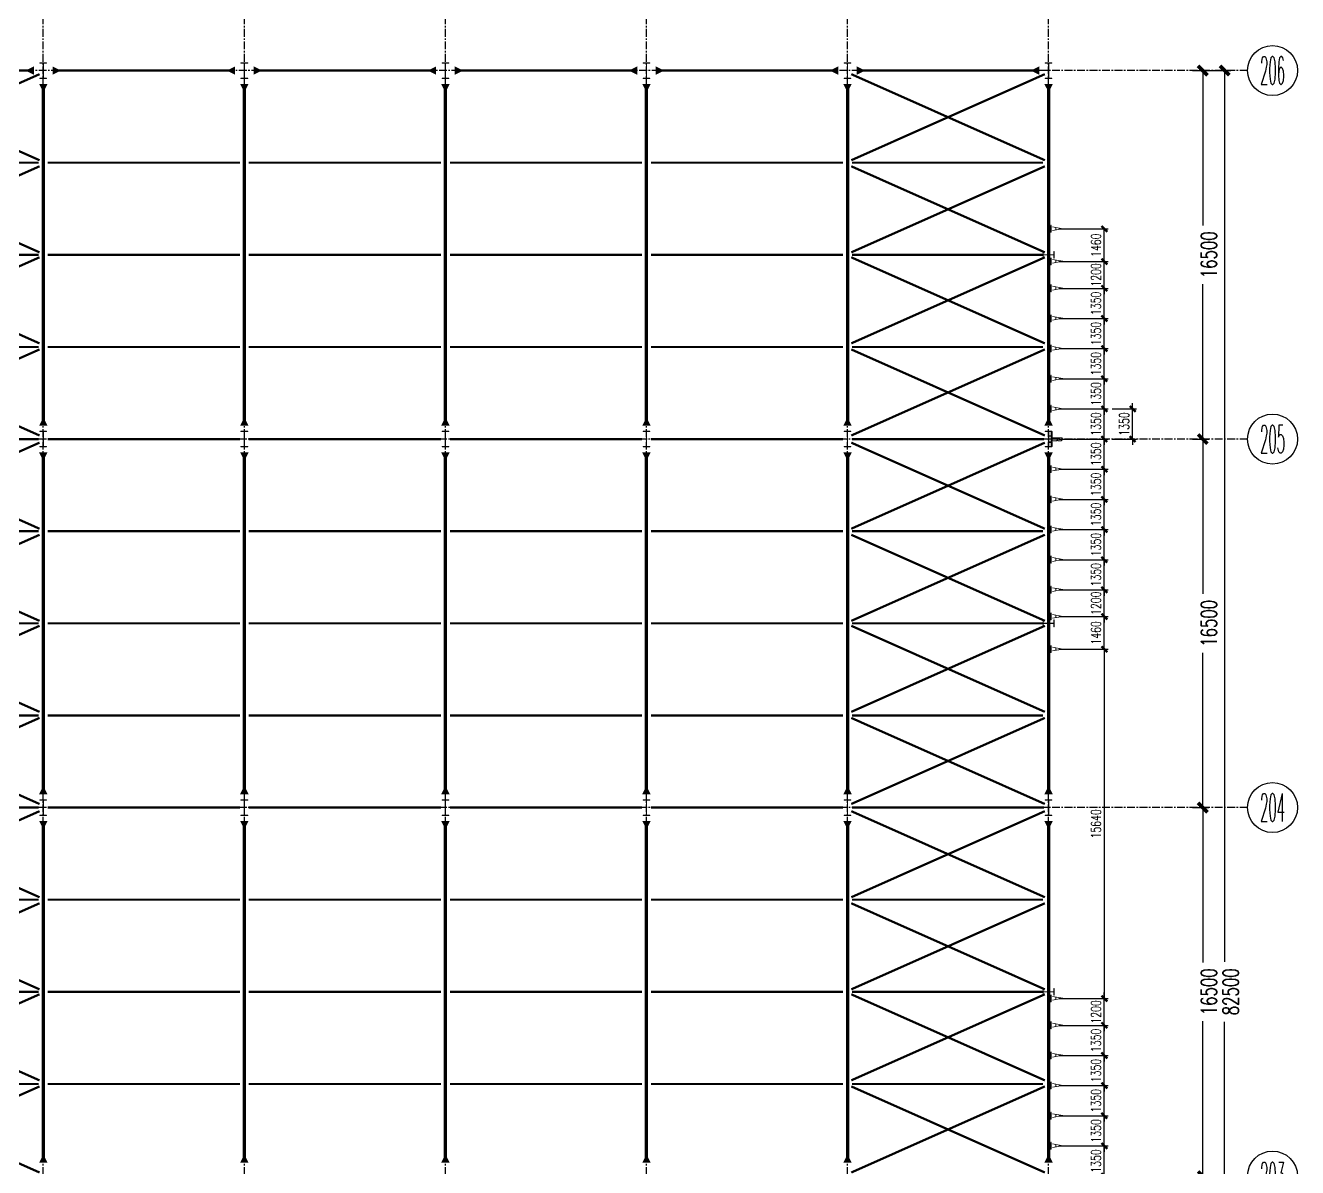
# Model space of a CAD drawing. Extents: x 782294 to 1727252, y -631030 to 17645.
# Drawn here: x 1634210 to 1691153, y -364504 to -313364 of the extents above; entities that cross this region are included whole.
import ezdxf
from ezdxf.enums import TextEntityAlignment as Align

# ---------------------------------------------------------------- set-up
doc = ezdxf.new("R2010")
doc.units = 0
doc.linetypes.add('__DASH', pattern=[0.35, 0.25, -0.1])
doc.linetypes.add('CENTER', pattern=[2, 1.25, -0.25, 0.25, -0.25])
doc.layers.get('Defpoints').update_dxf_attribs({"color": 210})
for name, color, linetype in [('!ZN1-标注-173', 173, 'Continuous'), ('!ZN3-铝板幕墙-3', 3, 'Continuous'), ('!ZN5-钢材投影-40', 40, 'Continuous'), ('!ZN5-钢材断面-2', 2, 'Continuous'), ('30预埋件', 30, 'Continuous'), ('3符号', 3, 'Continuous'), ('DIM', 173, 'Continuous'), ('DOTE', 1, 'CENTER'), ('结构轮廓线', 1, 'Continuous')]:
    doc.layers.add(name, color=color, linetype=linetype)
for name, color, linetype, lineweight in [('S-bea', 40, 'Continuous', 0), ('S-col', 2, 'Continuous', 0), ('柱间支撑', 6, 'CENTER', 0), ('梁', 4, 'Continuous', 18), ('细线', 11, 'Continuous', 9)]:
    doc.layers.add(name, color=color, linetype=linetype, lineweight=lineweight)
doc.styles.add('_TCH_AXIS', font='COMPLEX', dxfattribs={"bigfont": 'GBCBIG'})
doc.styles.add('DHTEXT-1', font='romans.shx', dxfattribs={"width": 0.7, "bigfont": 'chinese.shx'})
doc.dimstyles.new('ZN175', dxfattribs={"dimscale": 175, "dimtxt": 2.5, "dimasz": 1.5, "dimexe": 1, "dimexo": 2, "dimgap": 0.9, "dimtad": 1, "dimdec": 0, "dimdsep": 46, "dimtxsty": 'DHTEXT-1', "dimblk": 'ARCHTICK', "dimcen": 2.5, "dimclrd": 173, "dimclre": 173, "dimclrt": 7, "dimazin": 2, "dimtfac": 1, "dimtdec": 0, "dimtix": 1, "dimtmove": 2, "dimatfit": 3, "dimfxl": 0, "dimtolj": 1, "dimtzin": 0, "dimarcsym": 0})
doc.dimstyles.new('ZN280', dxfattribs={"dimscale": 280, "dimtxt": 2.5, "dimasz": 1.5, "dimexe": 1, "dimexo": 2, "dimgap": 0.9, "dimtad": 1, "dimdec": 0, "dimdsep": 46, "dimtxsty": 'DHTEXT-1', "dimblk": 'ARCHTICK', "dimcen": 2.5, "dimclrd": 173, "dimclre": 173, "dimclrt": 7, "dimazin": 2, "dimtfac": 1, "dimtdec": 0, "dimtix": 1, "dimtmove": 2, "dimatfit": 3, "dimfxl": 0, "dimarcsym": 0})

# ---------------------------------------------------------------- blocks, each defined once
blk = doc.blocks.new('_ArchTick')
at = {"color": 0, "linetype": 'ByBlock', "const_width": 0.4}
blk.add_lwpolyline([(-0.5, -0.5), (0.5, 0.5)], dxfattribs=at)
blk = doc.blocks.new('*D1422')
at = {"layer": 'Defpoints', "color": 0, "ltscale": 2800, "transparency": 16777216}
for p in [(162184, 82500), (162184, 66000), (163200, 66000)]:
    blk.add_point(p, dxfattribs=at)
at = {"layer": 'DIM', "color": 173, "linetype": 'ByBlock', "lineweight": -2, "ltscale": 2800, "transparency": 16777216}
for p, q in [((162744, 82500), (163480, 82500)), ((163200, 82500), (163200, 75564)), ((163200, 66000), (163200, 72936)), ((162744, 66000), (163480, 66000))]:
    blk.add_line(p, q, dxfattribs=at)
at = {"layer": 'DIM', "color": 173, "lineweight": -2, "ltscale": 2800, "transparency": 16777216, "xscale": 420, "yscale": 420, "zscale": 420}
for p, rotation in [((163200, 82500), 90), ((163200, 66000), 270)]:
    blk.add_blockref('_ArchTick', p, dxfattribs=dict(at, rotation=rotation))
at = {"layer": 'DIM', "color": 7, "ltscale": 2800, "transparency": 16777216, "insert": (163475, 74250), "char_height": 700, "attachment_point": 5, "rotation": 90, "style": 'DHTEXT-1'}
blk.add_mtext('16500', dxfattribs=at)
blk = doc.blocks.new('*D1423')
at = {"layer": 'Defpoints', "color": 0, "ltscale": 2800, "transparency": 16777216}
for p in [(162184, 66000), (162184, 49500), (163200, 49500)]:
    blk.add_point(p, dxfattribs=at)
at = {"layer": 'DIM', "color": 173, "linetype": 'ByBlock', "lineweight": -2, "ltscale": 2800, "transparency": 16777216}
for p, q in [((162744, 66000), (163480, 66000)), ((163200, 66000), (163200, 59064)), ((163200, 49500), (163200, 56436)), ((162744, 49500), (163480, 49500))]:
    blk.add_line(p, q, dxfattribs=at)
at = {"layer": 'DIM', "color": 173, "lineweight": -2, "ltscale": 2800, "transparency": 16777216, "xscale": 420, "yscale": 420, "zscale": 420}
for p, rotation in [((163200, 66000), 90), ((163200, 49500), 270)]:
    blk.add_blockref('_ArchTick', p, dxfattribs=dict(at, rotation=rotation))
at = {"layer": 'DIM', "color": 7, "ltscale": 2800, "transparency": 16777216, "insert": (163475, 57750), "char_height": 700, "attachment_point": 5, "rotation": 90, "style": 'DHTEXT-1'}
blk.add_mtext('16500', dxfattribs=at)
blk = doc.blocks.new('*D1424')
at = {"layer": 'Defpoints', "color": 0, "ltscale": 2800, "transparency": 16777216}
for p in [(162184, 49500), (162184, 33000), (163200, 33000)]:
    blk.add_point(p, dxfattribs=at)
at = {"layer": 'DIM', "color": 173, "linetype": 'ByBlock', "lineweight": -2, "ltscale": 2800, "transparency": 16777216}
for p, q in [((162744, 49500), (163480, 49500)), ((163200, 49500), (163200, 42564)), ((163200, 33000), (163200, 39936)), ((162744, 33000), (163480, 33000))]:
    blk.add_line(p, q, dxfattribs=at)
at = {"layer": 'DIM', "color": 173, "lineweight": -2, "ltscale": 2800, "transparency": 16777216, "xscale": 420, "yscale": 420, "zscale": 420}
for p, rotation in [((163200, 49500), 90), ((163200, 33000), 270)]:
    blk.add_blockref('_ArchTick', p, dxfattribs=dict(at, rotation=rotation))
at = {"layer": 'DIM', "color": 7, "ltscale": 2800, "transparency": 16777216, "insert": (163475, 41250), "char_height": 700, "attachment_point": 5, "rotation": 90, "style": 'DHTEXT-1'}
blk.add_mtext('16500', dxfattribs=at)
blk = doc.blocks.new('*D1471')
at = {"layer": 'Defpoints', "color": 0, "ltscale": 2800, "transparency": 16777216}
for p in [(162284, 82500), (162284, 0), (164180, 0)]:
    blk.add_point(p, dxfattribs=at)
at = {"layer": 'DIM', "color": 173, "linetype": 'ByBlock', "lineweight": -2, "ltscale": 2800, "transparency": 16777216}
for p, q in [((162844, 82500), (164460, 82500)), ((164180, 82500), (164180, 42599)), ((164180, 0), (164180, 39901)), ((162844, 0), (164460, 0))]:
    blk.add_line(p, q, dxfattribs=at)
at = {"layer": 'DIM', "color": 173, "lineweight": -2, "ltscale": 2800, "transparency": 16777216, "xscale": 420, "yscale": 420, "zscale": 420}
for p, rotation in [((164180, 82500), 90), ((164180, 0), 270)]:
    blk.add_blockref('_ArchTick', p, dxfattribs=dict(at, rotation=rotation))
at = {"layer": 'DIM', "color": 7, "ltscale": 2800, "transparency": 16777216, "insert": (164455, 41250), "char_height": 700, "attachment_point": 5, "rotation": 90, "style": 'DHTEXT-1'}
blk.add_mtext('82500', dxfattribs=at)
blk = doc.blocks.new('卓越-轴号')
blk.add_circle((0, 0), 4)
at = {"color": 0, "style": '_TCH_AXIS', "width": 1.041667, "flags": 8}
blk.add_attdef('A', text='', height=4.48, dxfattribs=at).set_placement((-2, -2.24), (2, -2.24), align=Align.FIT)
blk = doc.blocks.new('*D1588')
at = {"layer": 'Defpoints', "color": 0, "ltscale": 1750, "transparency": 16777216}
for p in [(1680124, -358136), (1682504, -358136), (1680124, -359486)]:
    blk.add_point(p, dxfattribs=at)
at = {"layer": 'DIM', "color": 173, "linetype": 'ByBlock', "lineweight": -2, "ltscale": 1750, "transparency": 16777216}
for p, q in [((1680474, -358136), (1682679, -358136)), ((1682504, -358136), (1682504, -357873)), ((1682504, -359486), (1682504, -358136)), ((1680474, -359486), (1682679, -359486)), ((1682504, -359486), (1682504, -359748))]:
    blk.add_line(p, q, dxfattribs=at)
at = {"layer": 'DIM', "color": 173, "lineweight": -2, "ltscale": 1750, "transparency": 16777216, "xscale": 262.5, "yscale": 262.5, "zscale": 262.5}
for p, rotation in [((1682504, -358136), 270), ((1682504, -359486), 90)]:
    blk.add_blockref('_ArchTick', p, dxfattribs=dict(at, rotation=rotation))
at = {"layer": 'DIM', "color": 7, "ltscale": 1750, "transparency": 16777216, "insert": (1682128, -358811), "char_height": 437.5, "attachment_point": 5, "rotation": 90, "style": 'DHTEXT-1'}
blk.add_mtext('\\A1;1350', dxfattribs=at)
blk = doc.blocks.new('*D1589')
at = {"layer": 'Defpoints', "color": 0, "ltscale": 1750, "transparency": 16777216}
for p in [(1680124, -359486), (1682504, -359486), (1680124, -360836)]:
    blk.add_point(p, dxfattribs=at)
at = {"layer": 'DIM', "color": 173, "linetype": 'ByBlock', "lineweight": -2, "ltscale": 1750, "transparency": 16777216}
for p, q in [((1682504, -359486), (1682504, -359223)), ((1680474, -359486), (1682679, -359486)), ((1682504, -360836), (1682504, -359486)), ((1680474, -360836), (1682679, -360836)), ((1682504, -360836), (1682504, -361098))]:
    blk.add_line(p, q, dxfattribs=at)
at = {"layer": 'DIM', "color": 173, "lineweight": -2, "ltscale": 1750, "transparency": 16777216, "xscale": 262.5, "yscale": 262.5, "zscale": 262.5}
for p, rotation in [((1682504, -359486), 270), ((1682504, -360836), 90)]:
    blk.add_blockref('_ArchTick', p, dxfattribs=dict(at, rotation=rotation))
at = {"layer": 'DIM', "color": 7, "ltscale": 1750, "transparency": 16777216, "insert": (1682128, -360161), "char_height": 437.5, "attachment_point": 5, "rotation": 90, "style": 'DHTEXT-1'}
blk.add_mtext('\\A1;1350', dxfattribs=at)
blk = doc.blocks.new('*D1590')
at = {"layer": 'Defpoints', "color": 0, "ltscale": 1750, "transparency": 16777216}
for p in [(1680124, -360836), (1682504, -360836), (1680124, -362186)]:
    blk.add_point(p, dxfattribs=at)
at = {"layer": 'DIM', "color": 173, "linetype": 'ByBlock', "lineweight": -2, "ltscale": 1750, "transparency": 16777216}
for p, q in [((1680474, -360836), (1682679, -360836)), ((1682504, -360836), (1682504, -360573)), ((1682504, -362186), (1682504, -360836)), ((1680474, -362186), (1682679, -362186)), ((1682504, -362186), (1682504, -362448))]:
    blk.add_line(p, q, dxfattribs=at)
at = {"layer": 'DIM', "color": 173, "lineweight": -2, "ltscale": 1750, "transparency": 16777216, "xscale": 262.5, "yscale": 262.5, "zscale": 262.5}
for p, rotation in [((1682504, -360836), 270), ((1682504, -362186), 90)]:
    blk.add_blockref('_ArchTick', p, dxfattribs=dict(at, rotation=rotation))
at = {"layer": 'DIM', "color": 7, "ltscale": 1750, "transparency": 16777216, "insert": (1682128, -361511), "char_height": 437.5, "attachment_point": 5, "rotation": 90, "style": 'DHTEXT-1'}
blk.add_mtext('\\A1;1350', dxfattribs=at)
blk = doc.blocks.new('*D1591')
at = {"layer": 'Defpoints', "color": 0, "ltscale": 1750, "transparency": 16777216}
for p in [(1680124, -362186), (1682504, -362186), (1680124, -363536)]:
    blk.add_point(p, dxfattribs=at)
at = {"layer": 'DIM', "color": 173, "linetype": 'ByBlock', "lineweight": -2, "ltscale": 1750, "transparency": 16777216}
for p, q in [((1682504, -362186), (1682504, -361923)), ((1680474, -362186), (1682679, -362186)), ((1682504, -363536), (1682504, -362186)), ((1680474, -363536), (1682679, -363536)), ((1682504, -363536), (1682504, -363798))]:
    blk.add_line(p, q, dxfattribs=at)
at = {"layer": 'DIM', "color": 173, "lineweight": -2, "ltscale": 1750, "transparency": 16777216, "xscale": 262.5, "yscale": 262.5, "zscale": 262.5}
for p, rotation in [((1682504, -362186), 270), ((1682504, -363536), 90)]:
    blk.add_blockref('_ArchTick', p, dxfattribs=dict(at, rotation=rotation))
at = {"layer": 'DIM', "color": 7, "ltscale": 1750, "transparency": 16777216, "insert": (1682128, -362861), "char_height": 437.5, "attachment_point": 5, "rotation": 90, "style": 'DHTEXT-1'}
blk.add_mtext('\\A1;1350', dxfattribs=at)
blk = doc.blocks.new('*D1592')
at = {"layer": 'Defpoints', "color": 0, "ltscale": 1750, "transparency": 16777216}
for p in [(1680124, -363536), (1682504, -363536), (1680124, -364886)]:
    blk.add_point(p, dxfattribs=at)
at = {"layer": 'DIM', "color": 173, "linetype": 'ByBlock', "lineweight": -2, "ltscale": 1750, "transparency": 16777216}
for p, q in [((1682504, -363536), (1682504, -363273)), ((1680474, -363536), (1682679, -363536)), ((1682504, -364886), (1682504, -363536)), ((1680474, -364886), (1682679, -364886)), ((1682504, -364886), (1682504, -365148))]:
    blk.add_line(p, q, dxfattribs=at)
at = {"layer": 'DIM', "color": 173, "lineweight": -2, "ltscale": 1750, "transparency": 16777216, "xscale": 262.5, "yscale": 262.5, "zscale": 262.5}
for p, rotation in [((1682504, -363536), 270), ((1682504, -364886), 90)]:
    blk.add_blockref('_ArchTick', p, dxfattribs=dict(at, rotation=rotation))
at = {"layer": 'DIM', "color": 7, "ltscale": 1750, "transparency": 16777216, "insert": (1682128, -364211), "char_height": 437.5, "attachment_point": 5, "rotation": 90, "style": 'DHTEXT-1'}
blk.add_mtext('\\A1;1350', dxfattribs=at)
blk = doc.blocks.new('*D1608')
at = {"layer": 'Defpoints', "color": 0, "ltscale": 1750, "transparency": 16777216}
for p in [(1680124, -356936), (1682504, -356936), (1680124, -358136)]:
    blk.add_point(p, dxfattribs=at)
at = {"layer": 'DIM', "color": 173, "linetype": 'ByBlock', "lineweight": -2, "ltscale": 1750, "transparency": 16777216}
for p, q in [((1680474, -356936), (1682679, -356936)), ((1682504, -356936), (1682504, -356673)), ((1682504, -358136), (1682504, -356936)), ((1680474, -358136), (1682679, -358136)), ((1682504, -358136), (1682504, -358398))]:
    blk.add_line(p, q, dxfattribs=at)
at = {"layer": 'DIM', "color": 173, "lineweight": -2, "ltscale": 1750, "transparency": 16777216, "xscale": 262.5, "yscale": 262.5, "zscale": 262.5}
for p, rotation in [((1682504, -356936), 270), ((1682504, -358136), 90)]:
    blk.add_blockref('_ArchTick', p, dxfattribs=dict(at, rotation=rotation))
at = {"layer": 'DIM', "color": 7, "ltscale": 1750, "transparency": 16777216, "insert": (1682128, -357536), "char_height": 437.5, "attachment_point": 5, "rotation": 90, "style": 'DHTEXT-1'}
blk.add_mtext('\\A1;1200', dxfattribs=at)
blk = doc.blocks.new('*D1609')
at = {"layer": 'Defpoints', "color": 0, "ltscale": 1750, "transparency": 16777216}
for p in [(1680124, -322476), (1682504, -322476), (1680124, -323936)]:
    blk.add_point(p, dxfattribs=at)
at = {"layer": 'DIM', "color": 173, "linetype": 'ByBlock', "lineweight": -2, "ltscale": 1750, "transparency": 16777216}
for p, q in [((1680474, -322476), (1682679, -322476)), ((1682504, -323936), (1682504, -322476)), ((1680474, -323936), (1682679, -323936))]:
    blk.add_line(p, q, dxfattribs=at)
at = {"layer": 'DIM', "color": 173, "lineweight": -2, "ltscale": 1750, "transparency": 16777216, "xscale": 262.5, "yscale": 262.5, "zscale": 262.5}
for p, rotation in [((1682504, -322476), 90), ((1682504, -323936), 270)]:
    blk.add_blockref('_ArchTick', p, dxfattribs=dict(at, rotation=rotation))
at = {"layer": 'DIM', "color": 7, "ltscale": 1750, "transparency": 16777216, "insert": (1682128, -323206), "char_height": 437.5, "attachment_point": 5, "rotation": 90, "style": 'DHTEXT-1'}
blk.add_mtext('\\A1;1460', dxfattribs=at)
blk = doc.blocks.new('*D1610')
at = {"layer": 'Defpoints', "color": 0, "ltscale": 1750, "transparency": 16777216}
for p in [(1680124, -323936), (1682504, -323936), (1680124, -325136)]:
    blk.add_point(p, dxfattribs=at)
at = {"layer": 'DIM', "color": 173, "linetype": 'ByBlock', "lineweight": -2, "ltscale": 1750, "transparency": 16777216}
for p, q in [((1680474, -323936), (1682679, -323936)), ((1682504, -323936), (1682504, -323673)), ((1682504, -325136), (1682504, -323936)), ((1680474, -325136), (1682679, -325136)), ((1682504, -325136), (1682504, -325398))]:
    blk.add_line(p, q, dxfattribs=at)
at = {"layer": 'DIM', "color": 173, "lineweight": -2, "ltscale": 1750, "transparency": 16777216, "xscale": 262.5, "yscale": 262.5, "zscale": 262.5}
for p, rotation in [((1682504, -323936), 270), ((1682504, -325136), 90)]:
    blk.add_blockref('_ArchTick', p, dxfattribs=dict(at, rotation=rotation))
at = {"layer": 'DIM', "color": 7, "ltscale": 1750, "transparency": 16777216, "insert": (1682128, -324536), "char_height": 437.5, "attachment_point": 5, "rotation": 90, "style": 'DHTEXT-1'}
blk.add_mtext('\\A1;1200', dxfattribs=at)
blk = doc.blocks.new('*D1598')
at = {"layer": 'Defpoints', "color": 0, "ltscale": 1750, "transparency": 16777216}
for p in [(1680124, -325136), (1682504, -325136), (1680124, -326486)]:
    blk.add_point(p, dxfattribs=at)
at = {"layer": 'DIM', "color": 173, "linetype": 'ByBlock', "lineweight": -2, "ltscale": 1750, "transparency": 16777216}
for p, q in [((1680474, -325136), (1682679, -325136)), ((1682504, -325136), (1682504, -324873)), ((1682504, -326486), (1682504, -325136)), ((1680474, -326486), (1682679, -326486)), ((1682504, -326486), (1682504, -326748))]:
    blk.add_line(p, q, dxfattribs=at)
at = {"layer": 'DIM', "color": 173, "lineweight": -2, "ltscale": 1750, "transparency": 16777216, "xscale": 262.5, "yscale": 262.5, "zscale": 262.5}
for p, rotation in [((1682504, -325136), 270), ((1682504, -326486), 90)]:
    blk.add_blockref('_ArchTick', p, dxfattribs=dict(at, rotation=rotation))
at = {"layer": 'DIM', "color": 7, "ltscale": 1750, "transparency": 16777216, "insert": (1682128, -325811), "char_height": 437.5, "attachment_point": 5, "rotation": 90, "style": 'DHTEXT-1'}
blk.add_mtext('\\A1;1350', dxfattribs=at)
blk = doc.blocks.new('*D1599')
at = {"layer": 'Defpoints', "color": 0, "ltscale": 1750, "transparency": 16777216}
for p in [(1680124, -326486), (1682504, -326486), (1680124, -327836)]:
    blk.add_point(p, dxfattribs=at)
at = {"layer": 'DIM', "color": 173, "linetype": 'ByBlock', "lineweight": -2, "ltscale": 1750, "transparency": 16777216}
for p, q in [((1682504, -326486), (1682504, -326223)), ((1680474, -326486), (1682679, -326486)), ((1682504, -327836), (1682504, -326486)), ((1680474, -327836), (1682679, -327836)), ((1682504, -327836), (1682504, -328098))]:
    blk.add_line(p, q, dxfattribs=at)
at = {"layer": 'DIM', "color": 173, "lineweight": -2, "ltscale": 1750, "transparency": 16777216, "xscale": 262.5, "yscale": 262.5, "zscale": 262.5}
for p, rotation in [((1682504, -326486), 270), ((1682504, -327836), 90)]:
    blk.add_blockref('_ArchTick', p, dxfattribs=dict(at, rotation=rotation))
at = {"layer": 'DIM', "color": 7, "ltscale": 1750, "transparency": 16777216, "insert": (1682128, -327161), "char_height": 437.5, "attachment_point": 5, "rotation": 90, "style": 'DHTEXT-1'}
blk.add_mtext('\\A1;1350', dxfattribs=at)
blk = doc.blocks.new('*D1600')
at = {"layer": 'Defpoints', "color": 0, "ltscale": 1750, "transparency": 16777216}
for p in [(1680124, -327836), (1682504, -327836), (1680124, -329186)]:
    blk.add_point(p, dxfattribs=at)
at = {"layer": 'DIM', "color": 173, "linetype": 'ByBlock', "lineweight": -2, "ltscale": 1750, "transparency": 16777216}
for p, q in [((1680474, -327836), (1682679, -327836)), ((1682504, -327836), (1682504, -327573)), ((1682504, -329186), (1682504, -327836)), ((1680474, -329186), (1682679, -329186)), ((1682504, -329186), (1682504, -329448))]:
    blk.add_line(p, q, dxfattribs=at)
at = {"layer": 'DIM', "color": 173, "lineweight": -2, "ltscale": 1750, "transparency": 16777216, "xscale": 262.5, "yscale": 262.5, "zscale": 262.5}
for p, rotation in [((1682504, -327836), 270), ((1682504, -329186), 90)]:
    blk.add_blockref('_ArchTick', p, dxfattribs=dict(at, rotation=rotation))
at = {"layer": 'DIM', "color": 7, "ltscale": 1750, "transparency": 16777216, "insert": (1682128, -328511), "char_height": 437.5, "attachment_point": 5, "rotation": 90, "style": 'DHTEXT-1'}
blk.add_mtext('\\A1;1350', dxfattribs=at)
blk = doc.blocks.new('*D1601')
at = {"layer": 'Defpoints', "color": 0, "ltscale": 1750, "transparency": 16777216}
for p in [(1680124, -329186), (1682504, -329186), (1680124, -330536)]:
    blk.add_point(p, dxfattribs=at)
at = {"layer": 'DIM', "color": 173, "linetype": 'ByBlock', "lineweight": -2, "ltscale": 1750, "transparency": 16777216}
for p, q in [((1682504, -329186), (1682504, -328923)), ((1680474, -329186), (1682679, -329186)), ((1682504, -330536), (1682504, -329186)), ((1680474, -330536), (1682679, -330536)), ((1682504, -330536), (1682504, -330798))]:
    blk.add_line(p, q, dxfattribs=at)
at = {"layer": 'DIM', "color": 173, "lineweight": -2, "ltscale": 1750, "transparency": 16777216, "xscale": 262.5, "yscale": 262.5, "zscale": 262.5}
for p, rotation in [((1682504, -329186), 270), ((1682504, -330536), 90)]:
    blk.add_blockref('_ArchTick', p, dxfattribs=dict(at, rotation=rotation))
at = {"layer": 'DIM', "color": 7, "ltscale": 1750, "transparency": 16777216, "insert": (1682128, -329861), "char_height": 437.5, "attachment_point": 5, "rotation": 90, "style": 'DHTEXT-1'}
blk.add_mtext('\\A1;1350', dxfattribs=at)
blk = doc.blocks.new('*D1602')
at = {"layer": 'Defpoints', "color": 0, "ltscale": 1750, "transparency": 16777216}
for p in [(1680124, -330536), (1682504, -330536), (1680124, -331886)]:
    blk.add_point(p, dxfattribs=at)
at = {"layer": 'DIM', "color": 173, "linetype": 'ByBlock', "lineweight": -2, "ltscale": 1750, "transparency": 16777216}
for p, q in [((1680474, -330536), (1682679, -330536)), ((1682504, -330536), (1682504, -330273)), ((1682504, -331886), (1682504, -330536)), ((1680474, -331886), (1682679, -331886)), ((1682504, -331886), (1682504, -332148))]:
    blk.add_line(p, q, dxfattribs=at)
at = {"layer": 'DIM', "color": 173, "lineweight": -2, "ltscale": 1750, "transparency": 16777216, "xscale": 262.5, "yscale": 262.5, "zscale": 262.5}
for p, rotation in [((1682504, -330536), 270), ((1682504, -331886), 90)]:
    blk.add_blockref('_ArchTick', p, dxfattribs=dict(at, rotation=rotation))
at = {"layer": 'DIM', "color": 7, "ltscale": 1750, "transparency": 16777216, "insert": (1682128, -331211), "char_height": 437.5, "attachment_point": 5, "rotation": 90, "style": 'DHTEXT-1'}
blk.add_mtext('\\A1;1350', dxfattribs=at)
blk = doc.blocks.new('*D1603')
at = {"layer": 'Defpoints', "color": 0, "ltscale": 1750, "transparency": 16777216}
for p in [(1680124, -331886), (1682504, -331886), (1680124, -333236)]:
    blk.add_point(p, dxfattribs=at)
at = {"layer": 'DIM', "color": 173, "linetype": 'ByBlock', "lineweight": -2, "ltscale": 1750, "transparency": 16777216}
for p, q in [((1680474, -331886), (1682679, -331886)), ((1682504, -331886), (1682504, -331623)), ((1682504, -333236), (1682504, -331886)), ((1680474, -333236), (1682679, -333236)), ((1682504, -333236), (1682504, -333498))]:
    blk.add_line(p, q, dxfattribs=at)
at = {"layer": 'DIM', "color": 173, "lineweight": -2, "ltscale": 1750, "transparency": 16777216, "xscale": 262.5, "yscale": 262.5, "zscale": 262.5}
for p, rotation in [((1682504, -331886), 270), ((1682504, -333236), 90)]:
    blk.add_blockref('_ArchTick', p, dxfattribs=dict(at, rotation=rotation))
at = {"layer": 'DIM', "color": 7, "ltscale": 1750, "transparency": 16777216, "insert": (1682128, -332561), "char_height": 437.5, "attachment_point": 5, "rotation": 90, "style": 'DHTEXT-1'}
blk.add_mtext('\\A1;1350', dxfattribs=at)
blk = doc.blocks.new('*D1604')
at = {"layer": 'Defpoints', "color": 0, "ltscale": 1750, "transparency": 16777216}
for p in [(1680124, -333236), (1682504, -333236), (1680124, -334586)]:
    blk.add_point(p, dxfattribs=at)
at = {"layer": 'DIM', "color": 173, "linetype": 'ByBlock', "lineweight": -2, "ltscale": 1750, "transparency": 16777216}
for p, q in [((1682504, -333236), (1682504, -332973)), ((1680474, -333236), (1682679, -333236)), ((1682504, -334586), (1682504, -333236)), ((1680474, -334586), (1682679, -334586)), ((1682504, -334586), (1682504, -334848))]:
    blk.add_line(p, q, dxfattribs=at)
at = {"layer": 'DIM', "color": 173, "lineweight": -2, "ltscale": 1750, "transparency": 16777216, "xscale": 262.5, "yscale": 262.5, "zscale": 262.5}
for p, rotation in [((1682504, -333236), 270), ((1682504, -334586), 90)]:
    blk.add_blockref('_ArchTick', p, dxfattribs=dict(at, rotation=rotation))
at = {"layer": 'DIM', "color": 7, "ltscale": 1750, "transparency": 16777216, "insert": (1682128, -333911), "char_height": 437.5, "attachment_point": 5, "rotation": 90, "style": 'DHTEXT-1'}
blk.add_mtext('\\A1;1350', dxfattribs=at)
blk = doc.blocks.new('*D1605')
at = {"layer": 'Defpoints', "color": 0, "ltscale": 1750, "transparency": 16777216}
for p in [(1680124, -334586), (1682504, -334586), (1680124, -335936)]:
    blk.add_point(p, dxfattribs=at)
at = {"layer": 'DIM', "color": 173, "linetype": 'ByBlock', "lineweight": -2, "ltscale": 1750, "transparency": 16777216}
for p, q in [((1680474, -334586), (1682679, -334586)), ((1682504, -334586), (1682504, -334323)), ((1682504, -335936), (1682504, -334586)), ((1680474, -335936), (1682679, -335936)), ((1682504, -335936), (1682504, -336198))]:
    blk.add_line(p, q, dxfattribs=at)
at = {"layer": 'DIM', "color": 173, "lineweight": -2, "ltscale": 1750, "transparency": 16777216, "xscale": 262.5, "yscale": 262.5, "zscale": 262.5}
for p, rotation in [((1682504, -334586), 270), ((1682504, -335936), 90)]:
    blk.add_blockref('_ArchTick', p, dxfattribs=dict(at, rotation=rotation))
at = {"layer": 'DIM', "color": 7, "ltscale": 1750, "transparency": 16777216, "insert": (1682128, -335261), "char_height": 437.5, "attachment_point": 5, "rotation": 90, "style": 'DHTEXT-1'}
blk.add_mtext('\\A1;1350', dxfattribs=at)
blk = doc.blocks.new('*D1611')
at = {"layer": 'Defpoints', "color": 0, "ltscale": 1750, "transparency": 16777216}
for p in [(1680124, -335936), (1682504, -335936), (1680124, -337286)]:
    blk.add_point(p, dxfattribs=at)
at = {"layer": 'DIM', "color": 173, "linetype": 'ByBlock', "lineweight": -2, "ltscale": 1750, "transparency": 16777216}
for p, q in [((1680474, -335936), (1682679, -335936)), ((1682504, -335936), (1682504, -335673)), ((1682504, -337286), (1682504, -335936)), ((1680474, -337286), (1682679, -337286)), ((1682504, -337286), (1682504, -337548))]:
    blk.add_line(p, q, dxfattribs=at)
at = {"layer": 'DIM', "color": 173, "lineweight": -2, "ltscale": 1750, "transparency": 16777216, "xscale": 262.5, "yscale": 262.5, "zscale": 262.5}
for p, rotation in [((1682504, -335936), 270), ((1682504, -337286), 90)]:
    blk.add_blockref('_ArchTick', p, dxfattribs=dict(at, rotation=rotation))
at = {"layer": 'DIM', "color": 7, "ltscale": 1750, "transparency": 16777216, "insert": (1682128, -336611), "char_height": 437.5, "attachment_point": 5, "rotation": 90, "style": 'DHTEXT-1'}
blk.add_mtext('\\A1;1350', dxfattribs=at)
blk = doc.blocks.new('*D1612')
at = {"layer": 'Defpoints', "color": 0, "ltscale": 1750, "transparency": 16777216}
for p in [(1680124, -337286), (1682504, -337286), (1680124, -338636)]:
    blk.add_point(p, dxfattribs=at)
at = {"layer": 'DIM', "color": 173, "linetype": 'ByBlock', "lineweight": -2, "ltscale": 1750, "transparency": 16777216}
for p, q in [((1682504, -337286), (1682504, -337023)), ((1680474, -337286), (1682679, -337286)), ((1682504, -338636), (1682504, -337286)), ((1680474, -338636), (1682679, -338636)), ((1682504, -338636), (1682504, -338898))]:
    blk.add_line(p, q, dxfattribs=at)
at = {"layer": 'DIM', "color": 173, "lineweight": -2, "ltscale": 1750, "transparency": 16777216, "xscale": 262.5, "yscale": 262.5, "zscale": 262.5}
for p, rotation in [((1682504, -337286), 270), ((1682504, -338636), 90)]:
    blk.add_blockref('_ArchTick', p, dxfattribs=dict(at, rotation=rotation))
at = {"layer": 'DIM', "color": 7, "ltscale": 1750, "transparency": 16777216, "insert": (1682128, -337961), "char_height": 437.5, "attachment_point": 5, "rotation": 90, "style": 'DHTEXT-1'}
blk.add_mtext('\\A1;1350', dxfattribs=at)
blk = doc.blocks.new('*D1613')
at = {"layer": 'Defpoints', "color": 0, "ltscale": 1750, "transparency": 16777216}
for p in [(1680124, -338636), (1682504, -338636), (1680124, -339836)]:
    blk.add_point(p, dxfattribs=at)
at = {"layer": 'DIM', "color": 173, "linetype": 'ByBlock', "lineweight": -2, "ltscale": 1750, "transparency": 16777216}
for p, q in [((1680474, -338636), (1682679, -338636)), ((1682504, -338636), (1682504, -338373)), ((1682504, -339836), (1682504, -338636)), ((1680474, -339836), (1682679, -339836)), ((1682504, -339836), (1682504, -340098))]:
    blk.add_line(p, q, dxfattribs=at)
at = {"layer": 'DIM', "color": 173, "lineweight": -2, "ltscale": 1750, "transparency": 16777216, "xscale": 262.5, "yscale": 262.5, "zscale": 262.5}
for p, rotation in [((1682504, -338636), 270), ((1682504, -339836), 90)]:
    blk.add_blockref('_ArchTick', p, dxfattribs=dict(at, rotation=rotation))
at = {"layer": 'DIM', "color": 7, "ltscale": 1750, "transparency": 16777216, "insert": (1682128, -339236), "char_height": 437.5, "attachment_point": 5, "rotation": 90, "style": 'DHTEXT-1'}
blk.add_mtext('\\A1;1200', dxfattribs=at)
blk = doc.blocks.new('*D1614')
at = {"layer": 'Defpoints', "color": 0, "ltscale": 1750, "transparency": 16777216}
for p in [(1680124, -339836), (1682504, -339836), (1680124, -341296)]:
    blk.add_point(p, dxfattribs=at)
at = {"layer": 'DIM', "color": 173, "linetype": 'ByBlock', "lineweight": -2, "ltscale": 1750, "transparency": 16777216}
for p, q in [((1680474, -339836), (1682679, -339836)), ((1682504, -341296), (1682504, -339836)), ((1680474, -341296), (1682679, -341296))]:
    blk.add_line(p, q, dxfattribs=at)
at = {"layer": 'DIM', "color": 173, "lineweight": -2, "ltscale": 1750, "transparency": 16777216, "xscale": 262.5, "yscale": 262.5, "zscale": 262.5}
for p, rotation in [((1682504, -339836), 90), ((1682504, -341296), 270)]:
    blk.add_blockref('_ArchTick', p, dxfattribs=dict(at, rotation=rotation))
at = {"layer": 'DIM', "color": 7, "ltscale": 1750, "transparency": 16777216, "insert": (1682128, -340566), "char_height": 437.5, "attachment_point": 5, "rotation": 90, "style": 'DHTEXT-1'}
blk.add_mtext('\\A1;1460', dxfattribs=at)
blk = doc.blocks.new('20250902091300')
at = {"layer": '细线', "ltscale": 30}
h = blk.add_hatch(color=8, dxfattribs=at)
h.dxf.hatch_style = 1
h.paths.add_polyline_path([(-131, 109), (-131, 121), (-119, 121)])
h = blk.add_hatch(color=8, dxfattribs=at)
h.dxf.hatch_style = 1
h.paths.add_polyline_path([(-131, 34), (-131, 22), (-119, 22)])
h = blk.add_hatch(color=8, dxfattribs=at)
h.dxf.hatch_style = 1
h.paths.add_polyline_path([(131, 109), (131, 121), (119, 121)])
h = blk.add_hatch(color=8, dxfattribs=at)
h.dxf.hatch_style = 1
h.paths.add_polyline_path([(131, 34), (131, 22), (119, 22)])
at = {"layer": '!ZN5-钢材断面-2'}
for p, q in [((-150, 22), (150, 22)), ((-150, 10), (-150, 22)), ((-150, 10), (150, 10)), ((-131, 121), (-131, 22)), ((-119, 121), (-119, 22)), ((119, 121), (119, 22)), ((131, 121), (131, 22)), ((150, 10), (150, 22))]:
    blk.add_line(p, q, dxfattribs=at)
at = {"ltscale": 30}
for points in [[(-131, 109), (-131, 121), (-119, 121)], [(-131, 34), (-131, 22), (-119, 22)], [(131, 109), (131, 121), (119, 121)], [(131, 34), (131, 22), (119, 22)]]:
    blk.add_lwpolyline(points, close=True, dxfattribs=at)
blk = doc.blocks.new('20250903081440')
at = {"ltscale": 50, "rotation": 180}
blk.add_blockref('20250902091300', (0, 10), dxfattribs=at)
at = {"layer": '30预埋件', "style": 'DHTEXT-1', "text_generation_flag": 6, "width": 0.55}
blk.add_attdef('B', (-105, 65), '', height=450, rotation=180, dxfattribs=at)
blk = doc.blocks.new('20250903112226')
at = {"layer": '!ZN5-钢材投影-40', "ltscale": 0.3}
blk.add_lwpolyline([(-338, 0), (338, 0), (338, -12), (-338, -12)], close=True, dxfattribs=at)
at = {"layer": '!ZN5-钢材断面-2', "linetype": '__DASH', "ltscale": 100}
for points in [[(-144, -12), (-132, -12), (-132, -136), (-144, -136)], [(132, -12), (144, -12), (144, -136), (132, -136)]]:
    blk.add_lwpolyline(points, close=True, dxfattribs=at)
blk = doc.blocks.new('20250903112404')
at = {"ltscale": 500, "rotation": 270}
blk.add_blockref('20250903112226', (0, 0), dxfattribs=at)
at = {"layer": '30预埋件', "style": 'DHTEXT-1', "text_generation_flag": 6, "width": 0.55}
blk.add_attdef('B', (15, 105), '', height=450, rotation=90, dxfattribs=at)
blk = doc.blocks.new('20250903095110')
at = {"ltscale": 1750, "rotation": 270}
for p in [(156415, 75410), (156415, 73950), (156415, 72750), (156415, 71400), (156415, 70050), (156415, 68700), (156415, 67350), (156415, 64650), (156415, 63300), (156415, 61950), (156415, 60600), (156415, 59250), (156415, 58050), (156415, 56590), (156415, 40950), (156415, 39750), (156415, 38400), (156415, 37050), (156415, 35700), (156415, 34350)]:
    blk.add_blockref('20250903081440', p, dxfattribs=at).add_auto_attribs({'B': 'A'})
at = {"ltscale": 500}
blk.add_blockref('20250903112404', (156440, 66000), dxfattribs=at).add_auto_attribs({'B': 'B'})
blk = doc.blocks.new('20250904110635')
at = {"ltscale": 500}
blk.add_blockref('20250903095110', (0, 0), dxfattribs=at)
blk = doc.blocks.new('*D1615')
at = {"layer": '!ZN1-标注-173', "color": 173, "linetype": 'ByBlock', "lineweight": -2, "ltscale": 1750, "transparency": 16777216}
for p, q in [((1682854, -330536), (1683945, -330536)), ((1683770, -330536), (1683770, -330273)), ((1683770, -331886), (1683770, -330536)), ((1682854, -331886), (1683945, -331886)), ((1683770, -331886), (1683770, -332148))]:
    blk.add_line(p, q, dxfattribs=at)
at = {"layer": 'Defpoints', "color": 0, "ltscale": 1750, "transparency": 16777216}
for p in [(1682504, -330536), (1683770, -330536), (1682504, -331886)]:
    blk.add_point(p, dxfattribs=at)
at = {"layer": '!ZN1-标注-173', "color": 173, "lineweight": -2, "ltscale": 1750, "transparency": 16777216, "xscale": 262.5, "yscale": 262.5, "zscale": 262.5}
for p, rotation in [((1683770, -330536), 270), ((1683770, -331886), 90)]:
    blk.add_blockref('_ArchTick', p, dxfattribs=dict(at, rotation=rotation))
at = {"layer": '!ZN1-标注-173', "color": 7, "ltscale": 1750, "transparency": 16777216, "insert": (1683394, -331211), "char_height": 437.5, "attachment_point": 5, "rotation": 90, "style": 'DHTEXT-1'}
blk.add_mtext('\\A1;1350', dxfattribs=at)
blk = doc.blocks.new('*D1616')
at = {"layer": 'Defpoints', "color": 0, "ltscale": 1750, "transparency": 16777216}
for p in [(1680124, -341296), (1680124, -356936), (1682504, -356936)]:
    blk.add_point(p, dxfattribs=at)
at = {"layer": 'DIM', "color": 173, "linetype": 'ByBlock', "lineweight": -2, "ltscale": 1750, "transparency": 16777216}
for p, q in [((1680474, -341296), (1682679, -341296)), ((1682504, -341296), (1682504, -356936)), ((1680474, -356936), (1682679, -356936))]:
    blk.add_line(p, q, dxfattribs=at)
at = {"layer": 'DIM', "color": 173, "lineweight": -2, "ltscale": 1750, "transparency": 16777216, "xscale": 262.5, "yscale": 262.5, "zscale": 262.5}
for p, rotation in [((1682504, -341296), 90), ((1682504, -356936), 270)]:
    blk.add_blockref('_ArchTick', p, dxfattribs=dict(at, rotation=rotation))
at = {"layer": 'DIM', "color": 7, "ltscale": 1750, "transparency": 16777216, "insert": (1682128, -349116), "char_height": 437.5, "attachment_point": 5, "rotation": 90, "style": 'DHTEXT-1'}
blk.add_mtext('\\A1;15640', dxfattribs=at)
blk = doc.blocks.new('20250922150304')
at = {"layer": 'S-col'}
blk.add_lwpolyline([(-195790, 766820), (-195490, 766820), (-195490, 766808), (-195636, 766808), (-195636, 766132), (-195490, 766132), (-195490, 766120), (-195790, 766120), (-195790, 766132), (-195644, 766132), (-195644, 766808), (-195790, 766808)], close=True, dxfattribs=at)
blk = doc.blocks.new('A$C8dd50a3e')
at = {"layer": 'S-bea'}
for points in [[(110885, 82500, 375, 0, 0), (110510, 82500, 375, 0, 0)], [(111715, 82500, 375, 0, 0), (112090, 82500, 375, 0, 0)], [(119885, 82500, 375, 0, 0), (119510, 82500, 375, 0, 0)], [(120715, 82500, 375, 0, 0), (121090, 82500, 375, 0, 0)], [(128885, 82500, 375, 0, 0), (128510, 82500, 375, 0, 0)], [(129715, 82500, 375, 0, 0), (130090, 82500, 375, 0, 0)], [(137885, 82500, 375, 0, 0), (137510, 82500, 375, 0, 0)], [(138715, 82500, 375, 0, 0), (139090, 82500, 375, 0, 0)], [(146885, 82500, 375, 0, 0), (146510, 82500, 375, 0, 0)], [(147715, 82500, 375, 0, 0), (148090, 82500, 375, 0, 0)], [(155885, 82500, 375, 0, 0), (155510, 82500, 375, 0, 0)], [(111300, 81900, 375, 0, 0), (111300, 81525, 375, 0, 0)], [(120300, 81900, 375, 0, 0), (120300, 81525, 375, 0, 0)], [(129300, 81900, 375, 0, 0), (129300, 81525, 375, 0, 0)], [(138300, 81900, 375, 0, 0), (138300, 81525, 375, 0, 0)], [(147300, 81900, 375, 0, 0), (147300, 81525, 375, 0, 0)], [(156300, 81900, 375, 0, 0), (156300, 81525, 375, 0, 0)], [(111300, 66600, 375, 0, 0), (111300, 66975, 375, 0, 0)], [(120300, 66600, 375, 0, 0), (120300, 66975, 375, 0, 0)], [(129300, 66600, 375, 0, 0), (129300, 66975, 375, 0, 0)], [(138300, 66600, 375, 0, 0), (138300, 66975, 375, 0, 0)], [(147300, 66600, 375, 0, 0), (147300, 66975, 375, 0, 0)], [(156300, 66600, 375, 0, 0), (156300, 66975, 375, 0, 0)], [(111300, 65400, 375, 0, 0), (111300, 65025, 375, 0, 0)], [(120300, 65400, 375, 0, 0), (120300, 65025, 375, 0, 0)], [(129300, 65400, 375, 0, 0), (129300, 65025, 375, 0, 0)], [(138300, 65400, 375, 0, 0), (138300, 65025, 375, 0, 0)], [(147300, 65400, 375, 0, 0), (147300, 65025, 375, 0, 0)], [(156300, 65400, 375, 0, 0), (156300, 65025, 375, 0, 0)], [(111300, 50100, 375, 0, 0), (111300, 50475, 375, 0, 0)], [(120300, 50100, 375, 0, 0), (120300, 50475, 375, 0, 0)], [(129300, 50100, 375, 0, 0), (129300, 50475, 375, 0, 0)], [(138300, 50100, 375, 0, 0), (138300, 50475, 375, 0, 0)], [(147300, 50100, 375, 0, 0), (147300, 50475, 375, 0, 0)], [(156300, 50100, 375, 0, 0), (156300, 50475, 375, 0, 0)], [(111300, 48900, 375, 0, 0), (111300, 48525, 375, 0, 0)], [(120300, 48900, 375, 0, 0), (120300, 48525, 375, 0, 0)], [(129300, 48900, 375, 0, 0), (129300, 48525, 375, 0, 0)], [(138300, 48900, 375, 0, 0), (138300, 48525, 375, 0, 0)], [(147300, 48900, 375, 0, 0), (147300, 48525, 375, 0, 0)], [(156300, 48900, 375, 0, 0), (156300, 48525, 375, 0, 0)], [(111300, 33600, 375, 0, 0), (111300, 33975, 375, 0, 0)], [(120300, 33600, 375, 0, 0), (120300, 33975, 375, 0, 0)], [(129300, 33600, 375, 0, 0), (129300, 33975, 375, 0, 0)], [(138300, 33600, 375, 0, 0), (138300, 33975, 375, 0, 0)], [(147300, 33600, 375, 0, 0), (147300, 33975, 375, 0, 0)], [(156300, 33600, 375, 0, 0), (156300, 33975, 375, 0, 0)]]:
    blk.add_lwpolyline(points, format="xyseb", dxfattribs=at)
at = {"layer": 'S-bea', "const_width": 150}
for points in [[(111300, 81900), (111300, 66600)], [(120300, 81900), (120300, 66600)], [(129300, 81900), (129300, 66600)], [(138300, 81900), (138300, 66600)], [(147300, 81900), (147300, 66600)], [(156300, 81900), (156300, 66600)], [(111300, 65400), (111300, 50100)], [(120300, 65400), (120300, 50100)], [(129300, 65400), (129300, 50100)], [(138300, 65400), (138300, 50100)], [(147300, 65400), (147300, 50100)], [(156300, 65400), (156300, 50100)], [(111300, 48900), (111300, 33600)], [(120300, 48900), (120300, 33600)], [(129300, 48900), (129300, 33600)], [(138300, 48900), (138300, 33600)], [(147300, 48900), (147300, 33600)], [(156300, 48900), (156300, 33600)]]:
    blk.add_lwpolyline(points, dxfattribs=at)
at = {"layer": 'S-col'}
for points in [[(156550, 74100), (156550, 74400), (156538, 74400), (156538, 74254), (156062, 74254), (156062, 74400), (156050, 74400), (156050, 74100), (156062, 74100), (156062, 74246), (156538, 74246), (156538, 74100)], [(156550, 57600), (156550, 57900), (156538, 57900), (156538, 57754), (156062, 57754), (156062, 57900), (156050, 57900), (156050, 57600), (156062, 57600), (156062, 57746), (156538, 57746), (156538, 57600)], [(156550, 41100), (156550, 41400), (156538, 41400), (156538, 41254), (156062, 41254), (156062, 41400), (156050, 41400), (156050, 41100), (156062, 41100), (156062, 41246), (156538, 41246), (156538, 41100)]]:
    blk.add_lwpolyline(points, close=True, dxfattribs=at)
at = {"layer": '柱间支撑', "linetype": 'Continuous', "const_width": 100}
for points in [[(102467, 78485), (111133, 82340)], [(102467, 82340), (111133, 78485)], [(147467, 78485), (156133, 82340)], [(147467, 82340), (156133, 78485)], [(102467, 74360), (111133, 78215)], [(102467, 78215), (111133, 74360)], [(102500, 78375), (111100, 78375)], [(111500, 78375), (120100, 78375)], [(120500, 78375), (129100, 78375)], [(129500, 78375), (138100, 78375)], [(138500, 78375), (147100, 78375)], [(147467, 74360), (156133, 78215)], [(147467, 78215), (156133, 74360)], [(147500, 78375), (156050, 78375)], [(102467, 74140), (111133, 70285)], [(102467, 70285), (111133, 74140)], [(102500, 74250), (111100, 74250)], [(111500, 74250), (120100, 74250)], [(120500, 74250), (129100, 74250)], [(129500, 74250), (138100, 74250)], [(138500, 74250), (147100, 74250)], [(147467, 74140), (156133, 70285)], [(147467, 70285), (156133, 74140)], [(147500, 74250), (156050, 74250)], [(102467, 70015), (111133, 66160)], [(102467, 66160), (111133, 70015)], [(102500, 70125), (111100, 70125)], [(111500, 70125), (120100, 70125)], [(120500, 70125), (129100, 70125)], [(129500, 70125), (138100, 70125)], [(138500, 70125), (147100, 70125)], [(147467, 70015), (156133, 66160)], [(147467, 66160), (156133, 70015)], [(147500, 70125), (156050, 70125)], [(102467, 61985), (111133, 65840)], [(102467, 65840), (111133, 61985)], [(102500, 66000), (111100, 66000)], [(111500, 66000), (120100, 66000)], [(120500, 66000), (129100, 66000)], [(129500, 66000), (138100, 66000)], [(138500, 66000), (147100, 66000)], [(147467, 61985), (156133, 65840)], [(147467, 65840), (156133, 61985)], [(147500, 66000), (156100, 66000)], [(102467, 57860), (111133, 61715)], [(102467, 61715), (111133, 57860)], [(102500, 61875), (111100, 61875)], [(111500, 61875), (120100, 61875)], [(120500, 61875), (129100, 61875)], [(129500, 61875), (138100, 61875)], [(138500, 61875), (147100, 61875)], [(147467, 57860), (156133, 61715)], [(147467, 61715), (156133, 57860)], [(147500, 61875), (156050, 61875)], [(102467, 57640), (111133, 53785)], [(102467, 53785), (111133, 57640)], [(102500, 57750), (111100, 57750)], [(111500, 57750), (120100, 57750)], [(120500, 57750), (129100, 57750)], [(129500, 57750), (138100, 57750)], [(138500, 57750), (147100, 57750)], [(147467, 57640), (156133, 53785)], [(147467, 53785), (156133, 57640)], [(147500, 57750), (156050, 57750)], [(102467, 53515), (111133, 49660)], [(102467, 49660), (111133, 53515)], [(102500, 53625), (111100, 53625)], [(111500, 53625), (120100, 53625)], [(120500, 53625), (129100, 53625)], [(129500, 53625), (138100, 53625)], [(138500, 53625), (147100, 53625)], [(147467, 53515), (156133, 49660)], [(147467, 49660), (156133, 53515)], [(147500, 53625), (156050, 53625)], [(102500, 49500), (111100, 49500)], [(111500, 49500), (120100, 49500)], [(120500, 49500), (129100, 49500)], [(129500, 49500), (138100, 49500)], [(138500, 49500), (147100, 49500)], [(147500, 49500), (156100, 49500)], [(102467, 45485), (111133, 49340)], [(102467, 49340), (111133, 45485)], [(147467, 45485), (156133, 49340)], [(147467, 49340), (156133, 45485)], [(102467, 41360), (111133, 45215)], [(102467, 45215), (111133, 41360)], [(102500, 45375), (111100, 45375)], [(111500, 45375), (120100, 45375)], [(120500, 45375), (129100, 45375)], [(129500, 45375), (138100, 45375)], [(138500, 45375), (147100, 45375)], [(147467, 41360), (156133, 45215)], [(147467, 45215), (156133, 41360)], [(147500, 45375), (156050, 45375)], [(102467, 41140), (111133, 37285)], [(102467, 37285), (111133, 41140)], [(102500, 41250), (111100, 41250)], [(111500, 41250), (120100, 41250)], [(120500, 41250), (129100, 41250)], [(129500, 41250), (138100, 41250)], [(138500, 41250), (147100, 41250)], [(147467, 41140), (156133, 37285)], [(147467, 37285), (156133, 41140)], [(147500, 41250), (156050, 41250)], [(102467, 37015), (111133, 33160)], [(102467, 33160), (111133, 37015)], [(102500, 37125), (111100, 37125)], [(111500, 37125), (120100, 37125)], [(120500, 37125), (129100, 37125)], [(129500, 37125), (138100, 37125)], [(138500, 37125), (147100, 37125)], [(147467, 37015), (156133, 33160)], [(147467, 33160), (156133, 37015)], [(147500, 37125), (156050, 37125)]]:
    blk.add_lwpolyline(points, dxfattribs=at)
at = {"layer": '梁', "linetype": 'Continuous', "const_width": 100}
for points in [[(102715, 82500), (110885, 82500)], [(111715, 82500), (119885, 82500)], [(120715, 82500), (128885, 82500)], [(129715, 82500), (137885, 82500)], [(138715, 82500), (146885, 82500)], [(147715, 82500), (155885, 82500)]]:
    blk.add_lwpolyline(points, dxfattribs=at)
for p in [(306940, -683970), (315940, -683970), (324940, -683970), (333940, -683970), (342940, -683970), (351940, -683970), (306940, -700470), (315940, -700470), (324940, -700470), (333940, -700470), (342940, -700470), (351940, -700470), (306940, -716970), (315940, -716970), (324940, -716970), (333940, -716970), (342940, -716970), (351940, -716970)]:
    blk.add_blockref('20250922150304', p)
blk = doc.blocks.new('20250821100646')
at = {"layer": 'DOTE', "ltscale": 280}
for p, q in [((111300, -10067.4), (111300, 92720)), ((120300, -10067.4), (120300, 92720)), ((129300, -10067.4), (129300, 92720)), ((138300, -10067.4), (138300, 92720)), ((147300, -10067.4), (147300, 92720)), ((156300, -10067.4), (156300, 92720)), ((165204.2, 82500), (-11095.8, 82500)), ((165204.2, 66000), (-11095.8, 66000)), ((165204.2, 49500), (-11095.8, 49500))]:
    blk.add_line(p, q, dxfattribs=at)
at = {"layer": '3符号', "color": 7}
ref = blk.add_blockref('卓越-轴号', (166324.2, 82501.1), dxfattribs=dict(at, xscale=280, yscale=280, zscale=280))
ref.add_attrib('A', '206', dxfattribs={"layer": '0', "color": 0, "height": 1254.4, "style": '_TCH_AXIS', "width": 0.347222}).set_placement((165764.2, 81873.9), (166884.2, 81873.9), align=Align.FIT)
ref = blk.add_blockref('卓越-轴号', (166324.2, 66001.1), dxfattribs=dict(at, xscale=280, yscale=280, zscale=280))
ref.add_attrib('A', '205', dxfattribs={"layer": '0', "color": 0, "height": 1254.4, "style": '_TCH_AXIS', "width": 0.347222}).set_placement((165764.2, 65373.9), (166884.2, 65373.9), align=Align.FIT)
ref = blk.add_blockref('卓越-轴号', (166324.2, 49501.1), dxfattribs=dict(at, xscale=280, yscale=280, zscale=280))
ref.add_attrib('A', '204', dxfattribs={"layer": '0', "color": 0, "height": 1254.4, "style": '_TCH_AXIS', "width": 0.334821}).set_placement((165764.2, 48873.9), (166884.2, 48873.9), align=Align.FIT)
ref = blk.add_blockref('卓越-轴号', (166324.2, 33001.1), dxfattribs=dict(at, xscale=280, yscale=280, zscale=280))
ref.add_attrib('A', '203', dxfattribs={"layer": '0', "color": 0, "height": 1254.4, "style": '_TCH_AXIS', "width": 0.347222}).set_placement((165764.2, 32373.9), (166884.2, 32373.9), align=Align.FIT)
at = {"layer": 'DIM', "ltscale": 2800}
for base, p1, p2, picture, middle in [((163200, 66000), (162184.2, 82500), (162184.2, 66000), '*D1422', (163475, 74250)), ((164179.7, 0), (162284.2, 82500), (162284.2, 0), '*D1471', (164454.7, 41250)), ((163200, 49500), (162184.2, 66000), (162184.2, 49500), '*D1423', (163475, 57750)), ((163200, 33000), (162184.2, 49500), (162184.2, 33000), '*D1424', (163475, 41250))]:
    dim = blk.add_linear_dim(base=base, p1=p1, p2=p2, angle=270, dimstyle='ZN280', dxfattribs=at)
    dim.commit()
    dim.dimension.update_dxf_attribs({"geometry": picture, "text_midpoint": middle, "dimtype": 129})

msp = doc.modelspace()

# ---------------------------------------------------------------- block references
at = {"layer": '!ZN3-铝板幕墙-3', "ltscale": 1750}
msp.add_blockref('A$C8dd50a3e', (1523709, -397885.7), dxfattribs=at)
at = {"layer": 'DIM', "ltscale": 1500}
msp.add_blockref('20250821100646', (1523709, -397885.7), dxfattribs=at)
at = {"layer": '结构轮廓线', "ltscale": 1750}
msp.add_blockref('20250904110635', (1523709, -397885.7), dxfattribs=at)

# ---------------------------------------------------------------- dimensions: what is measured, and where the dimension line sits
at = {"layer": '!ZN1-标注-173', "ltscale": 1750}
dim = msp.add_linear_dim(base=(1683770.2, -330535.8), p1=(1682504.2, -331885.8), p2=(1682504.2, -330535.8), angle=90, dimstyle='ZN175', dxfattribs=at)
dim.commit()
dim.dimension.update_dxf_attribs({"geometry": '*D1615', "text_midpoint": (1683394, -331210.8)})
at = {"layer": 'DIM', "ltscale": 1750}
for base, p1, p2, picture, middle in [((1682504.2, -322475.8), (1680124, -323935.7), (1680124, -322475.8), '*D1609', (1682127.9, -323205.8)), ((1682504.2, -323935.7), (1680124, -325135.8), (1680124, -323935.7), '*D1610', (1682127.9, -324535.8)), ((1682504.2, -325135.8), (1680124, -326485.8), (1680124, -325135.8), '*D1598', (1682127.9, -325810.8)), ((1682504.2, -326485.8), (1680124, -327835.8), (1680124, -326485.8), '*D1599', (1682127.9, -327160.8)), ((1682504.2, -327835.8), (1680124, -329185.8), (1680124, -327835.8), '*D1600', (1682127.9, -328510.8)), ((1682504.2, -329185.8), (1680124, -330535.8), (1680124, -329185.8), '*D1601', (1682127.9, -329860.8)), ((1682504.2, -330535.8), (1680124, -331885.8), (1680124, -330535.8), '*D1602', (1682127.9, -331210.8)), ((1682504.2, -331885.8), (1680124, -333235.8), (1680124, -331885.8), '*D1603', (1682127.9, -332560.8)), ((1682504.2, -333235.8), (1680124, -334585.8), (1680124, -333235.8), '*D1604', (1682127.9, -333910.8)), ((1682504.2, -334585.8), (1680124, -335935.8), (1680124, -334585.8), '*D1605', (1682127.9, -335260.8)), ((1682504.2, -335935.8), (1680124, -337285.8), (1680124, -335935.8), '*D1611', (1682127.9, -336610.8)), ((1682504.2, -337285.8), (1680124, -338635.8), (1680124, -337285.8), '*D1612', (1682127.9, -337960.8)), ((1682504.2, -338635.8), (1680124, -339835.7), (1680124, -338635.8), '*D1613', (1682127.9, -339235.8)), ((1682504.2, -339835.7), (1680124, -341295.7), (1680124, -339835.7), '*D1614', (1682127.9, -340565.7)), ((1682504.2, -356935.7), (1680124, -341295.7), (1680124, -356935.7), '*D1616', (1682127.9, -349115.7)), ((1682504.2, -356935.7), (1680124, -358135.8), (1680124, -356935.7), '*D1608', (1682127.9, -357535.8)), ((1682504.2, -358135.8), (1680124, -359485.8), (1680124, -358135.8), '*D1588', (1682127.9, -358810.8)), ((1682504.2, -359485.8), (1680124, -360835.8), (1680124, -359485.8), '*D1589', (1682127.9, -360160.8)), ((1682504.2, -360835.8), (1680124, -362185.8), (1680124, -360835.8), '*D1590', (1682127.9, -361510.8)), ((1682504.2, -362185.8), (1680124, -363535.8), (1680124, -362185.8), '*D1591', (1682127.9, -362860.8)), ((1682504.2, -363535.8), (1680124, -364885.7), (1680124, -363535.8), '*D1592', (1682127.9, -364210.8))]:
    dim = msp.add_linear_dim(base=base, p1=p1, p2=p2, angle=90, dimstyle='ZN175', dxfattribs=at)
    dim.commit()
    dim.dimension.update_dxf_attribs({"geometry": picture, "text_midpoint": middle})

doc.saveas('drawing.dxf')
